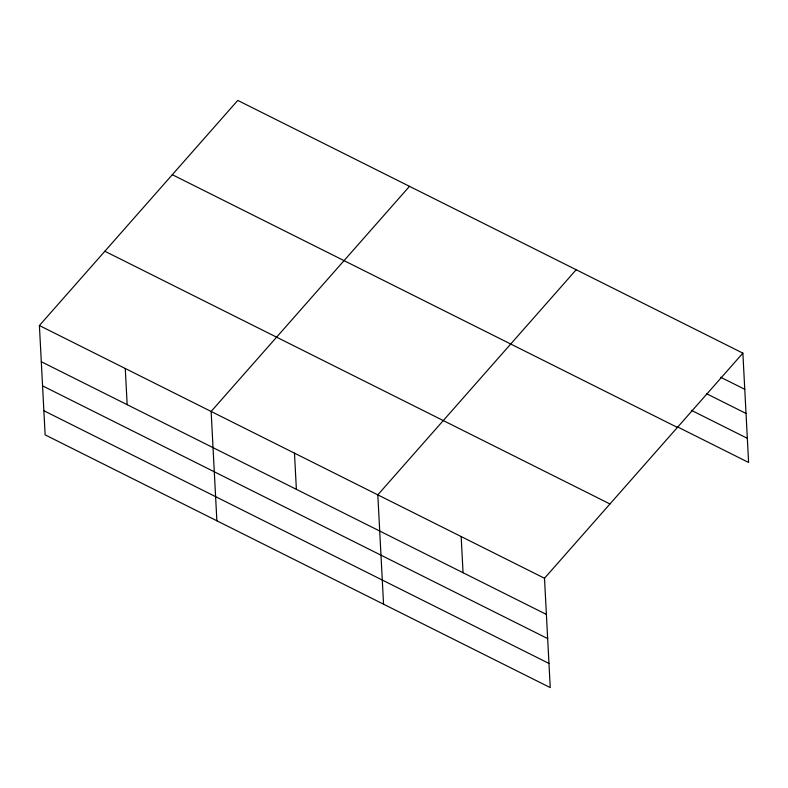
<?xml version="1.0" encoding="UTF-8"?>
<svg xmlns="http://www.w3.org/2000/svg" width="788" height="788" viewBox="0 0 788 788"><rect width="100%" height="100%" fill="white"/><g stroke="black" fill="none" stroke-linecap="round" stroke-linejoin="round"><path stroke-width="1.18" d="M742.867 353.132L544.498 578.254L550.231 687.589L45.133 434.868L39.4 325.533L237.769 100.411L742.867 353.132L748.6 462.467L677.325 426.81M409.504 186.342L211.135 411.454L216.867 520.789M576.186 269.732L377.816 494.854L383.549 604.189M720.636 377.245L744.768 389.311M706.55 393.704L746.029 413.454M691.411 410.341L747.339 438.325M172.306 174.7L677.404 427.421M104.863 251.244L609.961 503.965M39.4 325.533L544.498 578.254M41.291 361.712L546.399 614.433M42.562 385.854L547.66 638.575M43.862 410.725L548.97 663.447M461.157 536.559L463.058 572.728M294.476 453.159L296.377 489.338M125.272 368.489L127.163 404.668"/></g></svg>
